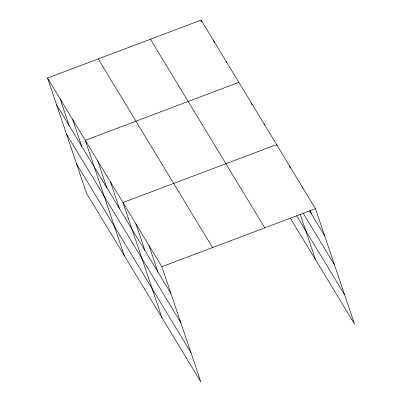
<?xml version="1.0" encoding="UTF-8"?>
<svg xmlns="http://www.w3.org/2000/svg" width="402" height="402" viewBox="0 0 402 402"><rect width="100%" height="100%" fill="white"/><g stroke="black" fill="none" stroke-linecap="round" stroke-linejoin="round"><path stroke-width="0.6" d="M47.531 78.063L161.86 266.687L200.859 381.9L86.53 193.277L47.531 78.063L201.141 20.1L315.469 208.723L354.469 323.937L290.445 218.306M238.868 82.345L85.259 140.308L124.258 255.521M161.86 266.687L315.469 208.723M309.64 210.939L324.545 235.527M303.319 213.397L334.419 264.702M296.691 215.733L344.594 294.761M150.448 39.23L264.777 227.849M98.224 58.938L212.552 247.557M56.602 104.867L170.935 293.49M66.481 134.042L180.81 322.665M76.656 164.101L190.985 352.725M302.515 187.342L302.907 188.508M310.404 210.653L311.585 214.15M289.556 165.966L290.149 167.714M276.993 145.755L276.601 144.589L122.987 202.553L161.986 317.771M300.133 214.125L315.595 259.803M264.024 123.841L264.416 125.007M251.446 103.093L252.039 104.842M226.296 61.596L226.688 62.762M213.718 40.848L214.311 42.597M201.141 20.1L201.734 21.849M148.906 245.31L157.976 272.114M135.946 223.934L145.016 250.737M110.414 181.804L119.484 208.608M97.837 161.056L106.907 187.86M72.682 119.56L81.757 146.363M60.109 98.812L69.179 125.615"/></g></svg>
